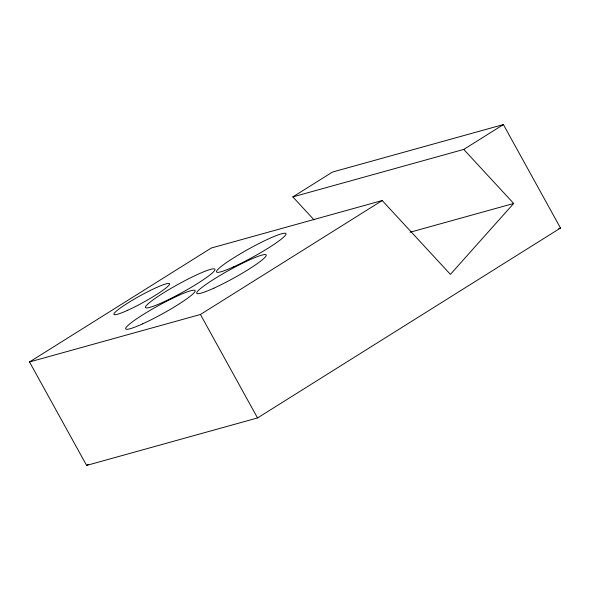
<?xml version="1.0" encoding="UTF-8"?>
<svg xmlns="http://www.w3.org/2000/svg" width="590" height="590" viewBox="0 0 590 590"><rect width="100%" height="100%" fill="white"/><g stroke="black" fill="none" stroke-linecap="round" stroke-linejoin="round"><path stroke-width="0.89" d="M292.832 196.905L463.755 149.425L513.676 203.469L450.399 274.365L382.202 200.541L211.279 248.021L29.5 361.965L86.612 465.422L257.535 417.941L560.5 228.035L503.388 124.579L332.465 172.059L292.832 196.905L314.05 219.878M29.5 361.965L200.423 314.485L382.202 200.541M463.755 149.425L503.388 124.579M86.612 465.422L88.176 464.441M410.057 232.254L513.676 203.469M558.73 228.529L560.5 228.035M200.423 314.485L257.535 417.941M233.603 266.842A39.655 4.558 -28.9 0 0 286.076 233.95A39.655 4.558 -28.9 0 0 234.201 257.513A39.655 4.558 -28.9 0 0 233.603 266.842M213.801 288.2A39.655 4.558 -28.9 0 0 266.274 255.308A39.655 4.558 -28.9 0 0 214.399 278.878A39.655 4.558 -28.9 0 0 213.801 288.2M142.714 323.807A39.655 4.558 -28.9 0 0 195.194 290.914A39.655 4.558 -28.9 0 0 143.311 314.485A39.655 4.558 -28.9 0 0 142.714 323.807M162.523 302.449A39.655 4.558 -28.9 0 0 214.996 269.556A39.655 4.558 -28.9 0 0 163.12 293.127A39.655 4.558 -28.9 0 0 162.523 302.449M127.602 310.318A31.72 3.643 -28.9 0 0 169.581 284.004A31.72 3.643 -28.9 0 0 128.082 302.854A31.72 3.643 -28.9 0 0 127.602 310.318"/></g></svg>
